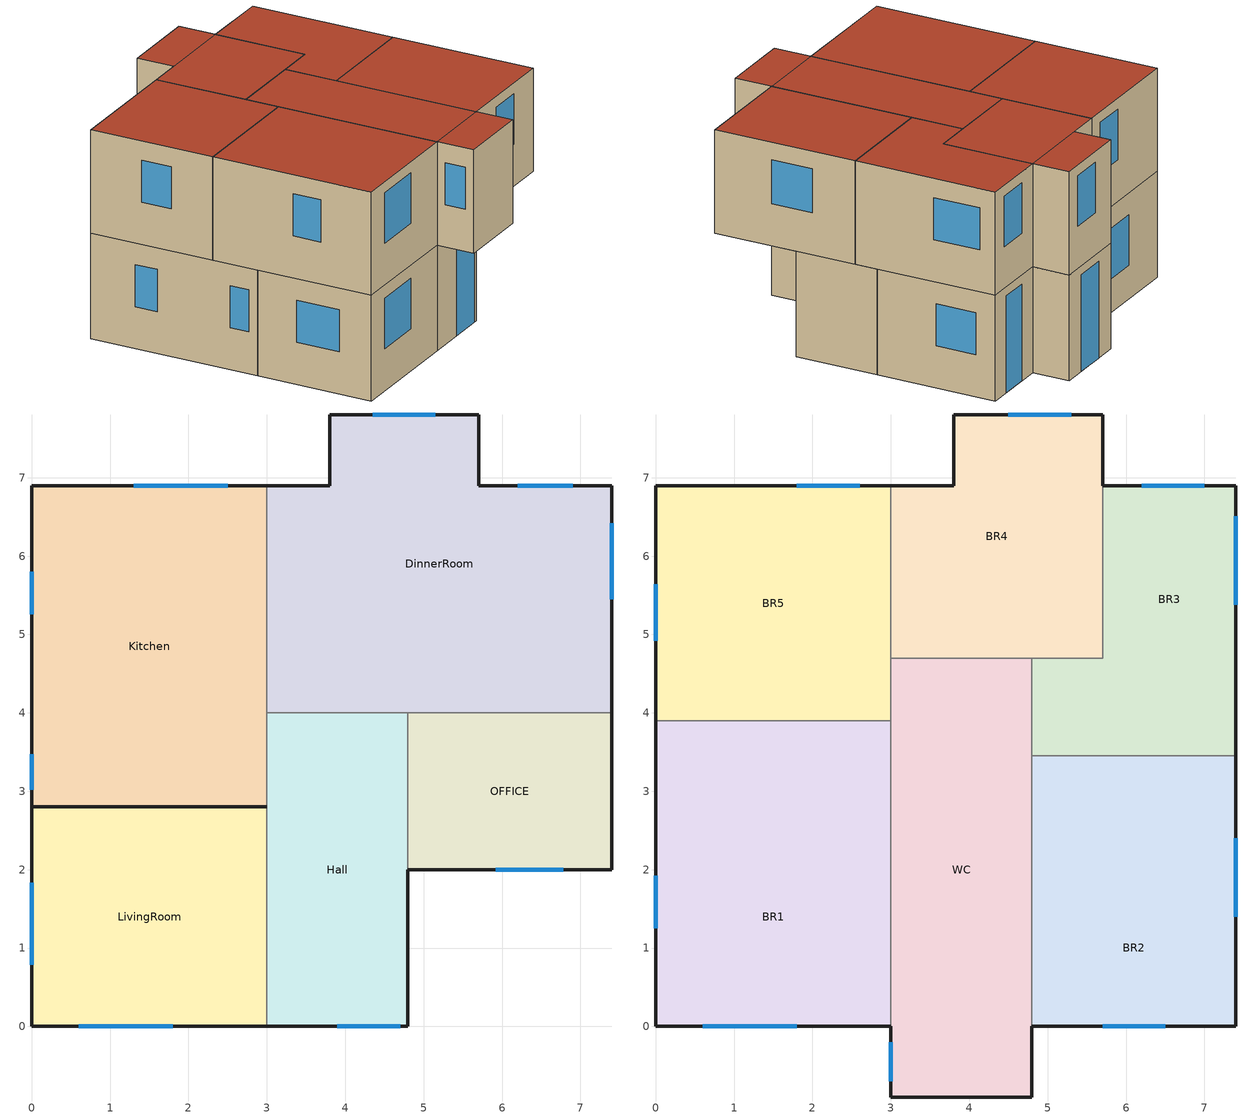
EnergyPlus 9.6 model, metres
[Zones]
LivingRoom
 floor othersideconditionsmodel (Exterior Floor): 0,0 0,2.8 3,2.8 3,0 z0
 wall outside (Interior Wall): 3,2.8 0,2.8 0,0 z0:2.51
 wall outside (Exterior Wall): 0,0 3,0 z0:2.51
 wall to Hall (Interior Wall): 3,0 3,2.8 z0:2.51
 window (Exterior Window): 0.6,0 1.8,0 z1:2.2; 0,1.83 0,0.79 z1:2
Hall
 floor othersideconditionsmodel (Exterior Floor): 3,0 3,4 4.8,4 4.8,0 z0
 wall outside (Exterior Wall): 3,0 4.8,0 4.8,2 z0:2.51
 wall to DinnerRoom (Interior Wall): 4.8,4 3,4 z0:2.51
 wall to OFFICE (Interior Wall): 4.8,2 4.8,4 z0:2.51
 wall to Kitchen (Interior Wall): 3,4 3,2.8 z0:2.51
 window (Exterior Window): 3.9,0 4.7,0 z0:2.1
OFFICE
 floor othersideconditionsmodel (Exterior Floor): 4.8,2 4.8,4 7.4,4 7.4,2 z0
 wall outside (Exterior Wall): 4.8,2 7.4,2 7.4,4 z0:2.51
 wall to DinnerRoom (Interior Wall): 7.4,4 4.8,4 z0:2.51
 window (Exterior Window): 5.92,2 6.78,2 z1:2
Kitchen
 floor othersideconditionsmodel (Exterior Floor): 0,2.8 0,6.9 3,6.9 3,2.8 z0
 wall outside (Interior Wall): 0,2.8 3,2.8 z0:2.51
 wall outside (Exterior Wall): 3,6.9 0,6.9 0,2.8 z0:2.51
 wall to DinnerRoom (Interior Wall): 3,4 3,6.9 z0:2.51
 window (Exterior Window): 0,5.8 0,5.26 / 0,3.47 0,3.02 z1:2; 2.5,6.9 1.3,6.9 z0.8:2
DinnerRoom
 floor othersideconditionsmodel (Exterior Floor): 3,4 3,6.9 3.8,6.9 3.8,7.8 5.7,7.8 5.7,6.9 7.4,6.9 7.4,4 z0
 wall outside (Exterior Wall): 7.4,4 7.4,6.9 5.7,6.9 5.7,7.8 3.8,7.8 3.8,6.9 3,6.9 z0:2.51
 window (Exterior Window): 5.15,7.8 4.35,7.8 / 6.9,6.9 6.2,6.9 z0:2.3; 7.4,5.45 7.4,6.42 z1:2
BR4
 floor to DinnerRoom (Interior Floor): 3,4.7 3,6.9 3.8,6.9 3.8,7.8 5.7,7.8 5.7,4.7 z2.51
 wall outside (Exterior Wall): 5.7,6.9 5.7,7.8 3.8,7.8 3.8,6.9 3,6.9 z2.51:4.96
 wall to BR3 (Interior Wall): 4.8,4.7 5.7,4.7 5.7,6.9 z2.51:4.96
 wall to BR5 (Interior Wall): 3,6.9 3,4.7 z2.51:4.96
 wall to WC (Interior Wall): 3,4.7 4.8,4.7 z2.51:4.96
 window (Exterior Window): 5.3,7.8 4.5,7.8 z3.51:4.71
 roof outside (Exterior Roof): 5.7,6.9 5.7,7.8 3.8,7.8 3.8,6.9 z4.96; 5.7,4.7 5.7,6.9 3,6.9 3,4.7 z4.96
BR3
 floor to DinnerRoom (Interior Floor): 4.8,4 4.8,4.7 5.7,4.7 5.7,6.9 7.4,6.9 7.4,4 z2.51
 floor to OFFICE (Interior Floor): 4.8,3.45 4.8,4 7.4,4 7.4,3.45 z2.51
 wall outside (Exterior Wall): 7.4,3.45 7.4,6.9 5.7,6.9 z2.51:4.96
 wall to WC (Interior Wall): 4.8,4.7 4.8,3.45 z2.51:4.96
 wall to BR2 (Interior Wall): 4.8,3.45 7.4,3.45 z2.51:4.96
 window (Exterior Window): 7,6.9 6.2,6.9 z3.51:4.71; 7.4,5.38 7.4,6.51 z3.51:4.51
 roof outside (Exterior Roof): 7.4,3.45 7.4,6.9 5.7,6.9 5.7,4.7 4.8,4.7 4.8,3.45 z4.96
BR2
 floor outside (Exterior Floor 2): 4.8,0 4.8,2 7.4,2 7.4,0 z2.51
 floor to OFFICE (Interior Floor): 4.8,2 4.8,3.45 7.4,3.45 7.4,2 z2.51
 wall outside (Exterior Wall): 4.8,0 7.4,0 7.4,3.45 z2.51:4.96
 wall to WC (Interior Wall): 4.8,3.45 4.8,0 z2.51:4.96
 window (Exterior Window): 7.4,1.4 7.4,2.4 z3.51:4.55; 5.7,0 6.5,0 z3.51:4.71
 roof outside (Exterior Roof): 7.4,0 7.4,3.45 4.8,3.45 4.8,0 z4.96
WC
 floor outside (Interior Floor): 3,-0.9 3,0 4.8,0 4.8,-0.9 z2.51
 floor to DinnerRoom (Interior Floor): 3,4 3,4.7 4.8,4.7 4.8,4 z2.51
 floor to Hall (Interior Floor): 3,0 3,4 4.8,4 4.8,0 z2.51
 wall outside (Exterior Wall): 3,0 3,-0.9 4.8,-0.9 4.8,0 z2.51:4.96
 wall to BR1 (Interior Wall): 3,3.9 3,0 z2.51:4.96
 wall to BR5 (Interior Wall): 3,4.7 3,3.9 z2.51:4.96
 window (Exterior Window): 3,-0.2 3,-0.7 z3.51:4.51
 roof outside (Exterior Roof): 4.8,-0.9 4.8,0 3,0 3,-0.9 z4.96; 4.8,0 4.8,4.7 3,4.7 3,0 z4.96
BR1
 floor to LivingRoom (Interior Floor): 0,0 0,2.8 3,2.8 3,0 z2.51
 floor to Kitchen (Interior Floor): 0,2.8 0,3.9 3,3.9 3,2.8 z2.51
 wall outside (Exterior Wall): 0,3.9 0,0 3,0 z2.51:4.96
 wall to BR5 (Interior Wall): 3,3.9 0,3.9 z2.51:4.96
 window (Exterior Window): 0.6,0 1.8,0 z3.51:4.71; 0,1.92 0,1.25 z3.51:4.51
 roof outside (Exterior Roof): 3,0 3,3.9 0,3.9 0,0 z4.96
BR5
 floor to Kitchen (Interior Floor): 0,3.9 0,6.9 3,6.9 3,3.9 z2.51
 wall outside (Exterior Wall): 3,6.9 0,6.9 0,3.9 z2.51:4.96
 window (Exterior Window): 0,5.64 0,4.92 z3.51:4.51; 2.6,6.9 1.8,6.9 z3.51:4.71
 roof outside (Exterior Roof): 3,3.9 3,6.9 0,6.9 0,3.9 z4.96
[Building]
Untitled: North Axis {deg}=180; Terrain=City; Loads Convergence Tolerance Value {W}=0.04; Temperature Convergence Tolerance Value {deltaC}=0.4; Solar Distribution=FullExterior; Maximum Number of Warmup Days=25; Minimum Number of Warmup Days=7
[Site:Location]
CHICAGO_IL_USA TMY2-94846: Latitude {deg}=41.78; Longitude {deg}=-87.75; Time Zone {hr}=-6; Elevation {m}=190
[Site:GroundTemperature:Undisturbed:FiniteDifference]
TempSoil: 2.1, 1800, 1670, 30, 50, 0.4
[Site:GroundDomain:Slab]
Slab: 3, 1, 0.6, 2.1, 1800, 1670, 30, 50, Site:GroundTemperature:Undisturbed:FiniteDifference, TempSoil, 0.4, GroundCoupledSurfaceCondition, InGrade, Soil, No, Full, No, Hourly, 1.6, 6
[Material] Roughness=MediumRough
Name | Thickness {m} | Conductivity {W/m-K} | Density {kg/m3} | Specific Heat {J/kg-K} | Thermal Absorptance | Solar Absorptance | Visible Absorptance
Soil | 0.3 | 2.1 | 1800 | 1670 | 0.9 | 0.7 | 0.7
Betun fieltro 3mm | 0.003 | 0.23 | 1100 | 1000 | 0.95 | 0.6 | 0.6
Bloques Tierra | 0.15 | 1.1 | 1885 | 1000 | 0.95 | 0.6 | 0.6
Bovedillas ceramicas 14cm | 0.14 | 0.443 | 1170 | 1000 | 0.95 | 0.6 | 0.6
Enlucido de yeso 1cm | 0.01 | 0.57 | 1150 | 1000 | 0.95 | 0.6 | 0.6
EPS 3.05cm | 0.0305 | 0.038 | 30 | 1000 | 0.95 | 0.6 | 0.6
EPS 3cm | 0.03 | 0.038 | 30 | 1000 | 0.95 | 0.6 | 0.6
EPS 5.12cm | 0.0512 | 0.038 | 30 | 1000 | 0.95 | 0.6 | 0.6
EPS 5.91cm | 0.0591 | 0.038 | 30 | 1000 | 0.95 | 0.6 | 0.6
Forjado aligerado | 0.25 | 1.02 | 1180 | 1000 | 0.95 | 0.6 | 0.6
Hormigon Armado 2cm | 0.02 | 2.3 | 2400 | 1000 | 0.95 | 0.6 | 0.6
Hormigon en masa | 0.02 | 1.65 | 2150 | 1000 | 0.95 | 0.6 | 0.6
Ladrillo Machon 7cm | 0.07 | 0.444 | 780 | 1000 | 0.95 | 0.6 | 0.6
LM metrico | 0.115 | 0.991 | 2170 | 1000 | 0.95 | 0.6 | 0.6
Mortero 1cm | 0.01 | 0.41 | 900 | 1000 | 0.95 | 0.6 | 0.6
Mortero de Cemento 2cm | 0.02 | 0.55 | 1125 | 1000 | 0.95 | 0.6 | 0.6
MW 7.08cm | 0.0708 | 0.041 | 40 | 1000 | 0.95 | 0.6 | 0.6
Pavimento ceramico 1cm | 0.02 | 1.3 | 2300 | 840 | 0.95 | 0.6 | 0.6
Tabique de LH sencilo | 0.04 | 0.445 | 1000 | 1000 | 0.95 | 0.6 | 0.6
[WindowMaterial:SimpleGlazingSystem]
Window A y B: U-Factor {W/m2-K}=5.7; Solar Heat Gain Coefficient=0.86
[WindowMaterial:Shade] Infrared Hemispherical Emissivity=0.9; Infrared Transmittance=0; Thickness {m}=0.002; Conductivity {W/m-K}=0.1; Shade to Glass Distance {m}=0.05; Top Opening Multiplier=0; Bottom Opening Multiplier=0; Left-Side Opening Multiplier=0; Right-Side Opening Multiplier=0; Airflow Permeability=0
Name | Solar Transmittance | Solar Reflectance | Visible Transmittance | Visible Reflectance
MIN_A&B_South | 0.5854 | 0.2146 | 0.5854 | 0.2146
MIN_A&B_Others | 0.5528 | 0.2472 | 0.5528 | 0.2472
[Construction]
Exterior Floor: Bloques Tierra, Hormigon Armado 2cm, EPS 5.91cm, Mortero de Cemento 2cm, Pavimento ceramico 1cm
Interior Floor: Enlucido de yeso 1cm, Bovedillas ceramicas 14cm, EPS 3cm, Hormigon Armado 2cm, Pavimento ceramico 1cm
Exterior Wall: Mortero 1cm, LM metrico, EPS 3.05cm, Tabique de LH sencilo, Enlucido de yeso 1cm
Interior Wall: Enlucido de yeso 1cm, Ladrillo Machon 7cm, Enlucido de yeso 1cm
Exterior Window: Window A y B
Exterior Floor 2: Mortero 1cm, Bovedillas ceramicas 14cm, EPS 5.12cm, Hormigon Armado 2cm, Pavimento ceramico 1cm
Exterior Roof: Pavimento ceramico 1cm, Mortero 1cm, MW 7.08cm, Betun fieltro 3mm, Mortero 1cm, Hormigon en masa, Forjado aligerado, Enlucido de yeso 1cm
[Zone] Multiplier=1
LivingRoom; Hall; OFFICE; Kitchen; DinnerRoom; BR4; BR3; BR2; WC; BR1; BR5
[WindowShadingControl] Shading Type=ExteriorShade; Shading Control Type=OnIfScheduleAllows; Shading Control Is Scheduled=Yes; Glare Control Is Active=No; Type of Slat Angle Control for Blinds=FixedSlatAngle; Multiple Surface Control Type=Sequential
Name | Zone | Schedule | Shading Device Material | Fenestration Surface 1 | Fenestration Surface 2
SC BR4 | BR4 | Shading Availability Schedule | MIN_A&B_South | S_W_BR4
SC DR | DinnerRoom | Shading Availability Schedule | MIN_A&B_Others | O_W_DR
SC WC | WC | Shading Availability Schedule | MIN_A&B_Others | O_W_WC
SC LR1 | LivingRoom | Always Off | MIN_A&B_Others | N_W1_LR
SC LR2 | LivingRoom | Shading Availability Schedule | MIN_A&B_Others | O_W2_LR
SC Office | OFFICE | Always Off | MIN_A&B_Others | N_W_Office
SC Kitchen1 | Kitchen | Shading Availability Schedule | MIN_A&B_Others | O_W1_K | O_W2_K
SC Kitchen2 | Kitchen | Shading Availability Schedule | MIN_A&B_South | S_W3_K
SC BR5_1 | BR5 | Shading Availability Schedule | MIN_A&B_Others | O_W1_BR5
SC BR5_2 | BR5 | Shading Availability Schedule | MIN_A&B_Others | S_W2_BR5
SC BR3_1 | BR3 | Shading Availability Schedule | MIN_A&B_South | S_W1_BR3
SC BR3_2 | BR3 | Shading Availability Schedule | MIN_A&B_Others | O_W2_BR3
SC BR2_1 | BR2 | Shading Availability Schedule | MIN_A&B_Others | O_W1_BR2
SC BR2_2 | BR2 | Always Off | MIN_A&B_Others | N_W2_BR2
SC BR1_1 | BR1 | Always Off | MIN_A&B_Others | N_W1_BR1
SC BR1_2 | BR1 | Shading Availability Schedule | MIN_A&B_Others | O_W2_BR1
[SurfaceProperty:OtherSideConditionsModel]
GroundCoupledSurfaceCondition: Type of Modeling=GroundCoupledSurface
[ZoneControl:Thermostat] Control Type Schedule=HVACTemplate-Always 4; Control 1=Sechduled Set-point Thermostat Dual SP Control
Name | Zone or ZoneList
LivingRoom Thermostat | LivingRoom
Hall Thermostat | Hall
OFFICE Thermostat | OFFICE
Kitchen Thermostat | Kitchen
DinnerRoom Thermostat | DinnerRoom
BR1 Thermostat | BR1
BR2 Thermostat | BR2
BR3 Thermostat | BR3
BR4 Thermostat | BR4
BR5 Thermostat | BR5
WC Thermostat | WC
[ThermostatSetpoint:DualSetpoint]
Sechduled Set-point Thermostat Dual SP Control: Heating Setpoint Temperature Schedule=Heating Set-point Schedule; Cooling Setpoint Temperature Schedule=Cooling Set-point Schedule
[ZoneHVAC:IdealLoadsAirSystem] Availability Schedule=Always On; Maximum Heating Supply Air Temperature {C}=26.5; Minimum Cooling Supply Air Temperature {C}=19.5; Maximum Heating Supply Air Humidity Ratio {kgWater/kgDryAir}=0.0156; Minimum Cooling Supply Air Humidity Ratio {kgWater/kgDryAir}=0.0077; Heating Limit=NoLimit; Cooling Limit=NoLimit; Heating Availability Schedule=Heating Availability Schedule; Cooling Availability Schedule=Cooling Availability Schedule; Dehumidification Control Type=ConstantSensibleHeatRatio; Cooling Sensible Heat Ratio=0.7; Humidification Control Type=None; Demand Controlled Ventilation Type=None; Outdoor Air Economizer Type=NoEconomizer; Heat Recovery Type=None; Sensible Heat Recovery Effectiveness=0.7; Latent Heat Recovery Effectiveness=0.65
LivingRoom Ideal Loads Air System; Hall Ideal Loads Air System; OFFICE Ideal Loads Air System; Kitchen Ideal Loads Air System; DinnerRoom Ideal Loads Air System; BR1 Ideal Loads Air System; BR2 Ideal Loads Air System; BR3 Ideal Loads Air System; BR4 Ideal Loads Air System; BR5 Ideal Loads Air System; WC Ideal Loads Air System
[Zone equipment]
LivingRoom: LivingRoom Ideal Loads Air System
Hall: Hall Ideal Loads Air System
OFFICE: OFFICE Ideal Loads Air System
Kitchen: Kitchen Ideal Loads Air System
DinnerRoom: DinnerRoom Ideal Loads Air System
BR1: BR1 Ideal Loads Air System
BR2: BR2 Ideal Loads Air System
BR3: BR3 Ideal Loads Air System
BR4: BR4 Ideal Loads Air System
BR5: BR5 Ideal Loads Air System
WC: WC Ideal Loads Air System
[Schedule:Compact]
Always On: Through: 12/31, For: AllDays, Until: 24:00, 1
Always Off: Through: 12/31, For: AllDays, Until: 24:00, 0
Heating Set-point Schedule: Through: 12/31, For: AllDays, Until: 08:00, 17, Until: 24:00, 20
Heating Availability Schedule: Through: 4/30, For: AllDays, Until: 24:00, 1, Through: 9/30, For: AllDays, Until: 24:00, 0, Through: 12/31, For: AllDays, Until: 24:00, 1
Cooling Set-point Schedule: Through: 12/31, For: AllDays, Until: 08:00, 27, Until: 24:00, 25
Cooling Availability Schedule: Through: 04/30, For: AllDays, Until: 24:00, 0, Through: 09/30, For: AllDays, Until: 08:00, 1, Until: 16:00, 0, Until: 24:00, 1, Through: 12/31, For: AllDays, Until: 24:00, 0
HVACTemplate-Always 4: Through: 12/31, For: AllDays, Until: 24:00, 4
Shading Availability Schedule: Through: 4/30, For: AllDays, Until: 24:00, 0, Through: 9/30, For: AllDays, Until: 24:00, 1, Through: 12/31, For: AllDays, Until: 24:00, 0
